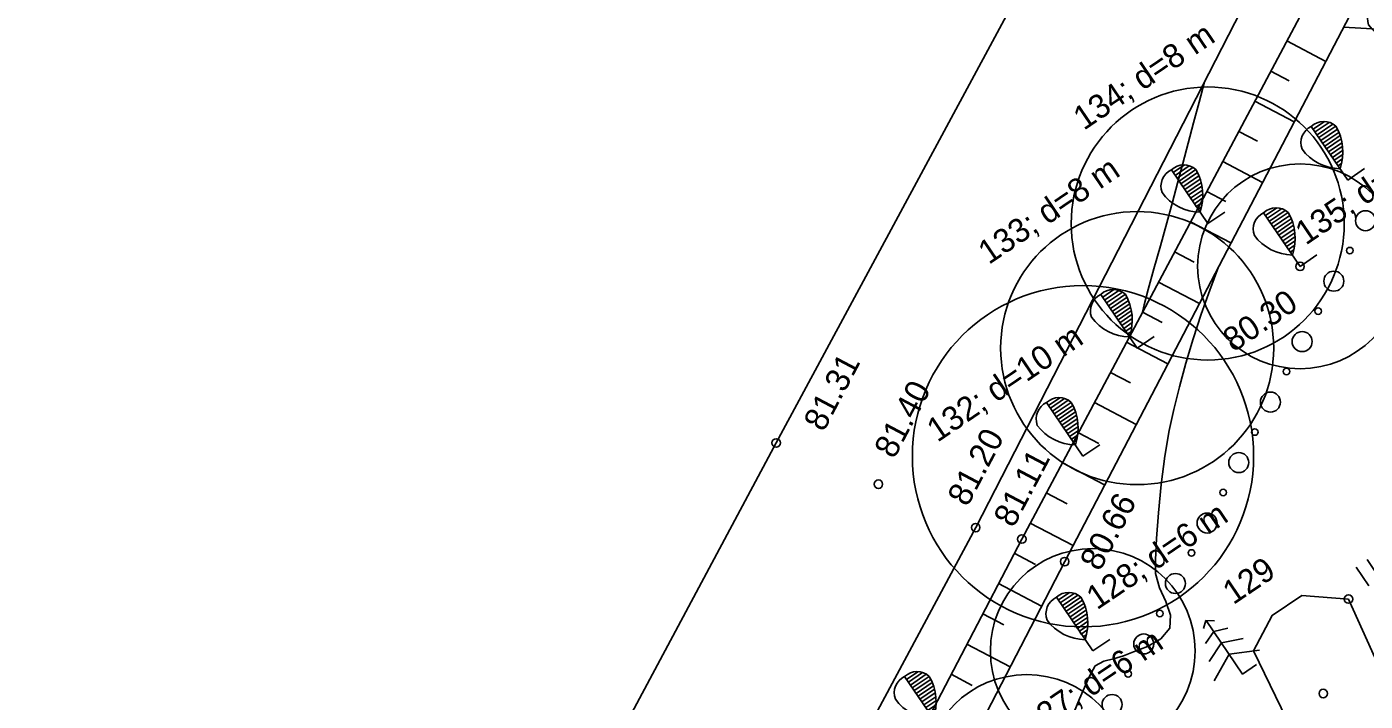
# Model space of a CAD drawing. Extents: x 640150 to 640529, y 6446040 to 6446433.
# Drawn here: x 640275.74 to 640314.96, y 6446278.65 to 6446298.41 of the extents above; entities that cross this region are included whole.
import ezdxf

# ---------------------------------------------------------------- set-up
doc = ezdxf.new("R2010")
doc.units = 0
for name, color, linetype in [('0_tekst', 7, 'Continuous'), ('0_Tekst_roheline', 7, 'Continuous'), ('JARSAK', 7, 'Continuous'), ('KQLVIKUD', 7, 'Continuous'), ('KQRGUS', 7, 'Continuous'), ('KRAAV', 7, 'Continuous'), ('PUUDPQQSAD', 7, 'Continuous'), ('RELJEEF', 7, 'Continuous'), ('TEEAAR', 7, 'Continuous')]:
    doc.layers.add(name, color=color, linetype=linetype)

# ---------------------------------------------------------------- blocks, each defined once
blk = doc.blocks.new('BK')
at = {"layer": 'PUUDPQQSAD'}
for p, q in [((0, 190), (0, 0)), ((0, 180), (40, 180)), ((0, 170), (50, 170)), ((0, 160), (56, 160)), ((60, 150), (0, 150)), ((0, 140), (59, 140)), ((57, 130), (0, 130)), ((0, 120), (55, 120)), ((52, 110), (0, 110)), ((0, 100), (47, 100)), ((42, 90), (0, 90)), ((0, 90), (0, 80)), ((0, 80), (36, 80)), ((30, 70), (0, 70)), ((0, 70), (0, 60)), ((20, 60), (0, 60)), ((0, 50), (10, 50)), ((60, 0), (0, 0))]:
    blk.add_line(p, q, dxfattribs=at)
for centre, radius, start, end in [((-8, 137), 53.6, 81.416, 165.964), ((8.319, 137.479), 53.176, 13.619, 99.001), ((80.846, 155.462), 140.952, 182.221, 235), ((-91.571, 161.312), 151.993, 307.047, 355.732)]:
    blk.add_arc(centre, radius, start, end, dxfattribs=at)
blk = doc.blocks.new('BD')
at = {"layer": 'PUUDPQQSAD'}
for points in [[(-20, 175), (-1, 190), (20, 175)], [(50, 0), (0, 0), (0, 190)], [(-40, 135), (0, 150), (40, 135)], [(-60, 85), (0, 110), (60, 85)], [(-80, 30), (0, 70), (80, 30)]]:
    blk.add_lwpolyline(points, dxfattribs=at)
blk = doc.blocks.new('BH')
at = {"layer": 'PUUDPQQSAD'}
for centre, radius in [((0, 0), 29.3), ((99, 0), 9.59)]:
    blk.add_circle(centre, radius, dxfattribs=at)
blk = doc.blocks.new('KHEIN')
at = {"layer": 'KQLVIKUD'}
for points in [[(-21.0887, 33.509), (-21.0887, -32.6539)], [(18.2282, 33.509), (18.2282, -32.6539)]]:
    blk.add_lwpolyline(points, dxfattribs=at)
blk = doc.blocks.new('RISTik')
at = {"layer": '0_tekst'}
for p, q in [((0, 0), (267.4, -206.3)), ((233.2, 0), (0, -206.3))]:
    blk.add_line(p, q, dxfattribs=at)

msp = doc.modelspace()

# ---------------------------------------------------------------- linework, layer by layer
at = {"layer": '0_Tekst_roheline'}
for centre, radius in [((640310.345, 6446292.647), 4), ((640313.049, 6446291.392), 3), ((640308.277, 6446288.996), 4), ((640306.69, 6446285.829), 5), ((640306.976, 6446280.123), 3), ((640305.043, 6446276.431), 3)]:
    msp.add_circle(centre, radius, dxfattribs=at)
at = {"layer": 'JARSAK'}
for points in [[(640240.241, 6446161.591), (640250.826, 6446181.346), (640261.16, 6446200.49), (640271.391, 6446220.081), (640282.28, 6446241.079), (640293.344, 6446261.251), (640304.896, 6446283.403), (640316.27, 6446304.768), (640320.513, 6446311.673)], [(640320.513, 6446311.673), (640317.405, 6446304.308), (640306.153, 6446282.74), (640294.723, 6446260.658), (640283.778, 6446240.399), (640272.644, 6446219.496), (640262.479, 6446199.721), (640252.132, 6446180.801), (640242.019, 6446160.965)], [(640312.664, 6446297.994), (640313.8, 6446297.398)], [(640312.194, 6446297.112), (640312.731, 6446296.83)], [(640311.724, 6446296.229), (640312.875, 6446295.625)], [(640311.254, 6446295.346), (640311.802, 6446295.059)], [(640310.784, 6446294.464), (640311.95, 6446293.852)], [(640310.314, 6446293.581), (640310.873, 6446293.288)], [(640309.844, 6446292.698), (640311.025, 6446292.079)], [(640309.374, 6446291.815), (640309.943, 6446291.517)], [(640308.904, 6446290.933), (640310.1, 6446290.305)], [(640308.434, 6446290.05), (640309.014, 6446289.746)], [(640307.964, 6446289.167), (640309.175, 6446288.532)], [(640307.494, 6446288.285), (640308.085, 6446287.975)], [(640307.025, 6446287.402), (640308.25, 6446286.759)], [(640306.555, 6446286.519), (640307.156, 6446286.204)], [(640306.085, 6446285.636), (640307.324, 6446284.986)], [(640305.615, 6446284.754), (640306.226, 6446284.433)], [(640305.145, 6446283.871), (640306.399, 6446283.213)], [(640304.678, 6446282.985), (640305.298, 6446282.661)], [(640304.215, 6446282.099), (640305.479, 6446281.438)], [(640303.753, 6446281.212), (640304.372, 6446280.889)], [(640303.291, 6446280.325), (640304.56, 6446279.662)], [(640302.828, 6446279.439), (640303.445, 6446279.116)]]:
    msp.add_lwpolyline(points, dxfattribs=at)
at = {"layer": 'KQRGUS'}
for centre in [(640313.049, 6446291.392), (640297.702, 6446286.217), (640300.695, 6446285.008), (640303.547, 6446283.737), (640304.896, 6446283.403), (640306.153, 6446282.74), (640314.47, 6446281.645), (640313.73, 6446278.875)]:
    msp.add_circle(centre, 0.125, dxfattribs=at)
at = {"layer": 'KRAAV'}
for points in [[(640311.69, 6446280.123), (640312.232, 6446281.163), (640313.098, 6446281.75), (640314.47, 6446281.645)], [(640314.47, 6446281.645), (640316.965, 6446276.101), (640317.72, 6446274.894), (640324.977, 6446270.277), (640337.759, 6446264.047), (640351.109, 6446256.26), (640355.825, 6446249.198), (640358.761, 6446246.015)], [(640302.902, 6446269.698), (640305.04, 6446272.616), (640307.792, 6446275.033), (640312.678, 6446275.91), (640313.515, 6446276.03), (640313.141, 6446277.125), (640311.69, 6446280.123)]]:
    msp.add_lwpolyline(points, dxfattribs=at)
at = {"layer": 'RELJEEF'}
for points in [[(640308.432, 6446290.046), (640308.432, 6446290.046), (640308.48, 6446290.269), (640308.6, 6446290.718), (640308.768, 6446291.318), (640308.959, 6446291.994), (640309.149, 6446292.67), (640309.315, 6446293.271), (640309.463, 6446293.825), (640309.616, 6446294.403), (640309.773, 6446294.998), (640309.932, 6446295.601), (640310.091, 6446296.204), (640310.248, 6446296.799)], [(640306.254, 6446277.913), (640306.585, 6446278.721), (640306.868, 6446279.367), (640307.046, 6446279.686), (640307.296, 6446279.825), (640307.587, 6446279.896), (640307.872, 6446279.985), (640308.168, 6446280.096), (640308.575, 6446280.254), (640308.971, 6446280.481), (640309.23, 6446280.796), (640309.256, 6446281.174), (640309.115, 6446281.57), (640308.927, 6446281.978), (640308.816, 6446282.389), (640308.812, 6446282.794), (640308.84, 6446283.414), (640308.898, 6446284.175), (640308.982, 6446285.005), (640309.089, 6446285.832), (640309.216, 6446286.583), (640309.349, 6446287.2), (640309.514, 6446287.864), (640309.707, 6446288.558), (640309.922, 6446289.271), (640310.156, 6446289.988), (640310.403, 6446290.694), (640310.659, 6446291.378)]]:
    msp.add_lwpolyline(points, dxfattribs=at)
at = {"layer": 'TEEAAR'}
for points in [[(640233.815, 6446165.385), (640244.291, 6446185.661), (640254.082, 6446204.018), (640264.488, 6446223.818), (640275.294, 6446244.276), (640286.443, 6446265.155), (640297.702, 6446286.217), (640310.515, 6446309.997), (640325.529, 6446338.994), (640335.451, 6446359.046), (640345.681, 6446379.981)], [(640351.136, 6446377.169), (640341.216, 6446357.221), (640330.569, 6446336.221), (640315.504, 6446307.044), (640303.547, 6446283.737), (640291.88, 6446261.982), (640281.042, 6446241.501), (640269.967, 6446220.768), (640259.488, 6446201.273), (640249.447, 6446182.207), (640239.195, 6446162.291)]]:
    msp.add_lwpolyline(points, dxfattribs=at)

# ---------------------------------------------------------------- block references
at = {"layer": '0_Tekst_roheline', "xscale": 0.01, "yscale": 0.01, "rotation": 34.141043618253825}
msp.add_blockref('RISTik', (640314.324, 6446298.401), dxfattribs=at)
at = {"layer": 'KQLVIKUD', "xscale": 0.01, "yscale": 0.01, "rotation": 34.141043618253825}
msp.add_blockref('KHEIN', (640315.055, 6446282.419), dxfattribs=at)
at = {"layer": 'PUUDPQQSAD', "xscale": 0.01}
for name, p, yscale, rotation in [('BK', (640316.397, 6446297.559), 0.01, 34.141043618253825), ('BK', (640314.445, 6446293.921), 0.01, 34.141043618253825), ('BK', (640310.345, 6446292.647), 0.01, 34.141043618253825), ('BK', (640313.049, 6446291.392), 0.01, 34.141043618253825), ('BH', (640314.966, 6446292.73), 0.009999999999999997, -117.64434707715819), ('BH', (640314.038, 6446290.958), 0.009999999999999997, -117.64434707715819), ('BK', (640308.277, 6446288.996), 0.01, 34.141043618253825), ('BH', (640313.11, 6446289.187), 0.009999999999999997, -117.64434707715819), ('BK', (640306.69, 6446285.829), 0.01, 34.141043618253825), ('BH', (640312.182, 6446287.415), 0.009999999999999997, -117.64434707715819), ('BH', (640311.254, 6446285.643), 0.009999999999999997, -117.64434707715819), ('BH', (640310.326, 6446283.872), 0.009999999999999997, -117.64434707715819), ('BH', (640309.398, 6446282.1), 0.009999999999999997, -117.64434707715819), ('BK', (640306.976, 6446280.123), 0.01, 34.141043618253825), ('BD', (640311.364, 6446279.448), 0.01, 34.141043618253825), ('BH', (640308.47, 6446280.328), 0.009999999999999997, -117.64434707715819), ('BK', (640302.531, 6446277.802), 0.01, 34.141043618253825), ('BH', (640307.542, 6446278.556), 0.009999999999999997, -117.64434707715819)]:
    msp.add_blockref(name, p, dxfattribs=dict(at, yscale=yscale, rotation=rotation))

# ---------------------------------------------------------------- texts
at = {"layer": '0_tekst'}
msp.add_text('129', height=0.7, rotation=34.141, dxfattribs=at).set_placement((640311.094, 6446281.462))
at = {"layer": '0_Tekst_roheline'}
for s, p in [('134; d=8 m', (640306.715, 6446295.36)), ('135; d=6 m', (640313.218, 6446291.997)), ('133; d=8 m', (640303.93, 6446291.428)), ('132; d=10 m', (640302.426, 6446286.221)), ('128; d=6 m', (640307.099, 6446281.31)), ('127; d=6 m', (640305.201, 6446277.592))]:
    msp.add_text(s, height=0.7, rotation=34.141, dxfattribs=at).set_placement(p)
at = {"layer": 'KQRGUS'}
for s, rotation, p in [('80.30', 34.141, (640311.099, 6446288.861)), ('81.31', 62.1457, (640299.088, 6446286.516)), ('81.40', 62.1457, (640301.156, 6446285.724)), ('81.20', 62.1457, (640303.304, 6446284.322)), ('81.11', 62.1457, (640304.653, 6446283.707)), ('80.66', 62.1457, (640307.182, 6446282.43))]:
    msp.add_text(s, height=0.7, rotation=rotation, dxfattribs=at).set_placement(p)

doc.saveas('drawing.dxf')
